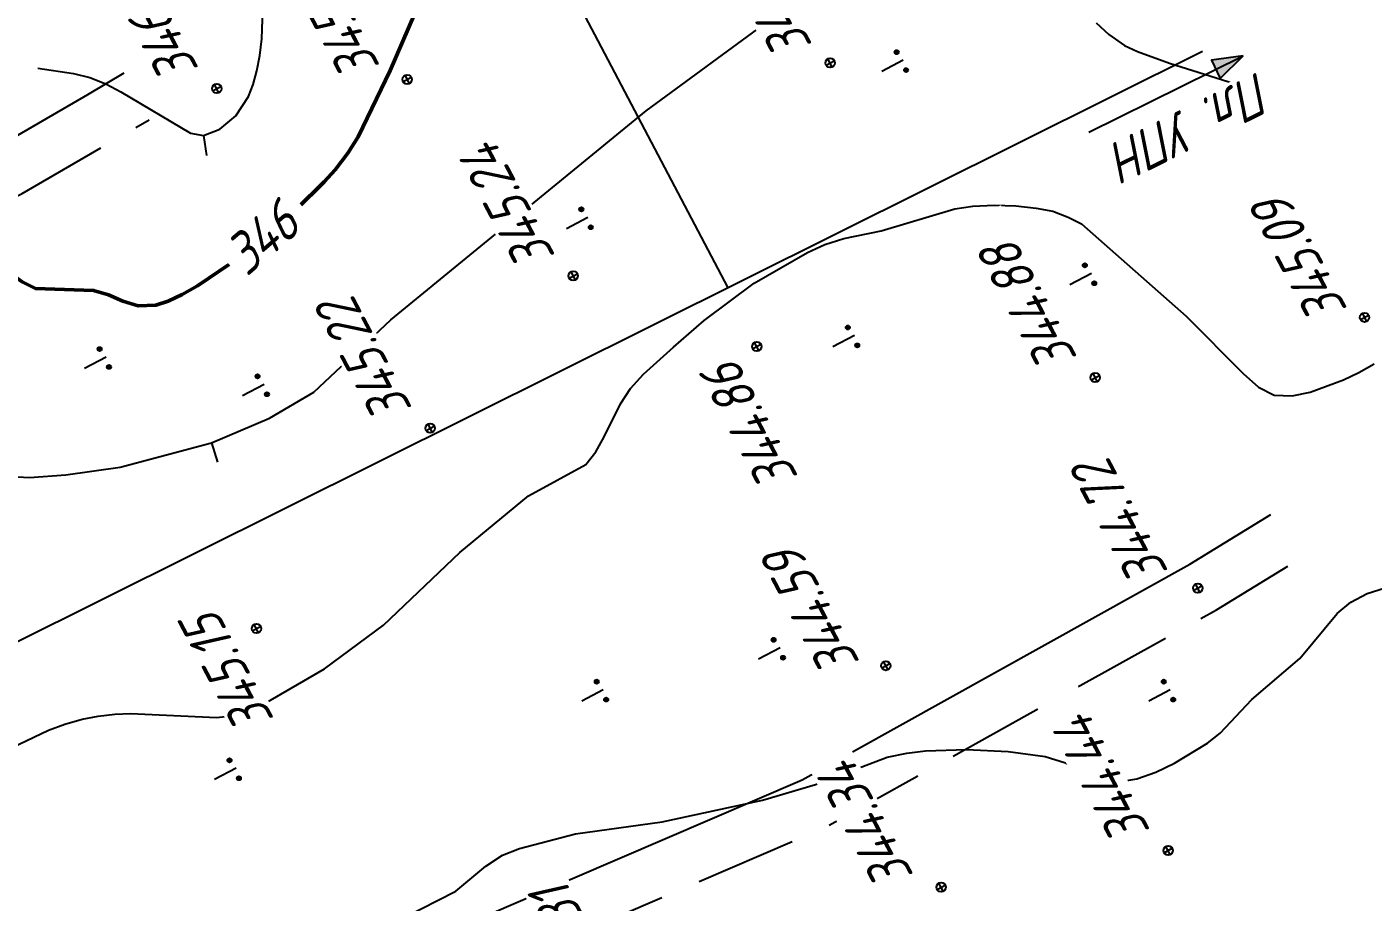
# Model space of a CAD drawing. Extents: x 1517488 to 1518012, y 2189588 to 2190112.
# Drawn here: x 1517756.4 to 1517822.9, y 2189951.8 to 2189995 of the extents above; entities that cross this region are included whole.
import ezdxf
from ezdxf.enums import TextEntityAlignment as Align

# ---------------------------------------------------------------- set-up
doc = ezdxf.new("R2010")
doc.units = 0
doc.linetypes.add('ИИDash_50_20', pattern=[7, 5, -2])
for name, color, linetype, lineweight in [('ИИ_ДОРОГА_025', 7, 'Continuous', 25), ('ИИ_ОТМЕТКА_025', 7, 'Continuous', 25), ('ИИ_РАЗМЕР_025', 7, 'Continuous', 25), ('ИИ_РЕЛЬЕФ_025', 34, 'Continuous', 25), ('ИИ_РЕЛЬЕФ_050', 34, 'Continuous', 50), ('ИИ_ТЕКСТ_025', 7, 'Continuous', 25), ('ИИ_ТРАССА_АД_025', 1, 'Continuous', 25), ('ИИ_УГОДЬЯ_025', 7, 'Continuous', 25)]:
    doc.layers.add(name, color=color, linetype=linetype, lineweight=lineweight)
doc.styles.add('VNIPISIMPLEXCUR', font='simplex.shx', dxfattribs={"width": 0.8, "oblique": 15})
doc.dimstyles.new('ИИ-1000-м-dm$2', dxfattribs={"dimtxt": 2.5, "dimasz": 2.5, "dimexe": 1.25, "dimexo": 0, "dimgap": 1, "dimtad": 2, "dimtoh": 1, "dimzin": 1, "dimdsep": 46, "dimtxsty": 'VNIPISIMPLEXCUR', "dimcen": 2.5, "dimaunit": 1, "dimazin": 0, "dimtfac": 1, "dimtmove": 1, "dimatfit": 2, "dimfxl": 1, "dimarcsym": 0})

# ---------------------------------------------------------------- blocks, each defined once
blk = doc.blocks.new('PICKET')
at = {"color": 0, "linetype": 'Continuous', "lineweight": 25}
for p, q in [((-0.23, 0), (0.23, 0)), ((0, 0.23), (0, -0.23))]:
    blk.add_line(p, q, dxfattribs=at)
blk.add_circle((0, 0), 0.23, dxfattribs=at)
at = {"color": 0, "linetype": 'Continuous', "style": 'VNIPISIMPLEXCUR', "oblique": 15, "width": 0.8}
blk.add_attdef('OTMETKA', (1.25, 0.3), '', height=2, dxfattribs=at)
at = {"color": 8, "linetype": 'Continuous', "style": 'VNIPISIMPLEXCUR', "oblique": 15, "width": 0.8, "flags": 1}
blk.add_attdef('NOMER', (1.25, -2.7), '', height=2, dxfattribs=at)
blk = doc.blocks.new('ИИ05407')
at = {"linetype": 'Continuous', "lineweight": 25}
h = blk.add_hatch(color=0, dxfattribs=at)
edge = h.paths.add_edge_path()
edge.add_arc((-0.5, 0.1), 0.1, 0, 360)
h = blk.add_hatch(color=0, dxfattribs=at)
edge = h.paths.add_edge_path()
edge.add_arc((0.5, 0.1), 0.1, 0, 360)
at = {"color": 0, "linetype": 'Continuous', "lineweight": 25}
blk.add_lwpolyline([(0, 0), (0, 1.2)], dxfattribs=at)
for centre in [(-0.5, 0.1), (0.5, 0.1)]:
    blk.add_circle(centre, 0.1, dxfattribs=at)
blk = doc.blocks.new('ИИ15008')
at = {"linetype": 'Continuous', "lineweight": 25}
blk.add_hatch(color=0, dxfattribs=at).paths.add_polyline_path([(0, 0), (1.5, -0.5), (1.5, 0.5)])
at = {"color": 0, "linetype": 'Continuous', "lineweight": 25}
blk.add_lwpolyline([(0, 0), (1.5, -0.5), (1.5, 0.5)], close=True, dxfattribs=at)
blk.add_lwpolyline([(8.5, 0), (0, 0)], dxfattribs=at)
blk = doc.blocks.new('ИИ053296')
at = {"color": 0, "linetype": 'Continuous', "lineweight": 25}
blk.add_lwpolyline([(0, 0), (1, 0)], dxfattribs=at)
blk = doc.blocks.new('*D23')
at = {"layer": 'Defpoints', "color": 0, "transparency": 16777216}
for p in [(1517814.441, 2189993.765), (1517707.086, 2189966.699), (1517724.752, 2189945.437), (1517583.525, 2189878.795), (1517834.42, 2189724.983)]:
    blk.add_point(p, dxfattribs=at)
at = {"layer": 'ИИ_РАЗМЕР_025', "color": 0, "lineweight": -2, "transparency": 16777216}
for p, q in [((1517724.44, 2189943.751), (1517731.324, 2189944.207)), ((1517731.324, 2189944.207), (1517734.849, 2189937.516))]:
    blk.add_line(p, q, dxfattribs=at)
blk.add_arc((1517718.097, 2189945.797), 6.664, 315.03946, 9.20858, dxfattribs=at)
at = {"layer": 'ИИ_РАЗМЕР_025', "color": 0, "transparency": 16777216}
for points in [[(1517724.359, 2189946.761), (1517724.993, 2189946.966), (1517724.063, 2189948.767)], [(1517723.011, 2189940.82), (1517722.615, 2189941.356), (1517721.204, 2189939.901)]]:
    blk.add_solid(points, dxfattribs=at)
at = {"layer": 'ИИ_РАЗМЕР_025', "color": 0, "transparency": 16777216, "insert": (1517731.707, 2189939.852), "char_height": 2, "attachment_point": 5, "rotation": 117.7798, "style": 'VNIPISIMPLEXCUR'}
blk.add_mtext("88°41'", dxfattribs=at)
blk = doc.blocks.new('*D24')
at = {"layer": 'Defpoints', "color": 0, "transparency": 16777216}
for p in [(1517814.441, 2189993.765), (1517687.048, 2189924.909), (1517697, 2189900), (1517583.525, 2189878.795), (1517720.64, 2189855.08)]:
    blk.add_point(p, dxfattribs=at)
at = {"layer": 'ИИ_РАЗМЕР_025', "color": 0, "lineweight": -2, "transparency": 16777216}
for p, q in [((1517687.671, 2189926.226), (1517697.747, 2189927.842)), ((1517697.747, 2189927.842), (1517701.414, 2189920.882)), ((1517697, 2189900), (1517684.337, 2189924.061))]:
    blk.add_line(p, q, dxfattribs=at)
blk.add_arc((1517682.283, 2189927.965), 5.662, 318.10359, 6.12109, dxfattribs=at)
at = {"layer": 'ИИ_РАЗМЕР_025', "color": 0, "transparency": 16777216}
for points in [[(1517687.592, 2189928.475), (1517688.232, 2189928.662), (1517687.351, 2189930.489)], [(1517686.702, 2189923.922), (1517686.292, 2189924.447), (1517684.919, 2189922.955)]]:
    blk.add_solid(points, dxfattribs=at)
at = {"layer": 'ИИ_РАЗМЕР_025', "color": 0, "transparency": 16777216, "insert": (1517698.201, 2189923.353), "char_height": 2, "attachment_point": 5, "rotation": 117.7798, "style": 'VNIPISIMPLEXCUR'}
blk.add_mtext("88°43'", dxfattribs=at)

msp = doc.modelspace()

# ---------------------------------------------------------------- linework, layer by layer
at = {"layer": 'ИИ_ДОРОГА_025', "flags": 128}
for points in [[(1517737.667, 2189982.808), (1517738.591, 2189983.088), (1517744.779, 2189984.92), (1517748.501, 2189986.2), (1517751.89, 2189987.583), (1517753.443, 2189988.305), (1517754.91, 2189989.051), (1517759.401, 2189991.646), (1517761.195, 2189992.72)], [(1517691.338, 2189915.047), (1517721.243, 2189926.069), (1517751.751, 2189939.408), (1517794.67, 2189957.828), (1517813.816, 2189968.465), (1517817.812, 2189970.917)]]:
    msp.add_lwpolyline(points, dxfattribs=at)
at = {"layer": 'ИИ_ДОРОГА_025', "linetype": 'ИИDash_50_20', "flags": 128}
for points in [[(1517735.922, 2189979.563), (1517739.337, 2189980.598), (1517745.571, 2189982.442), (1517749.416, 2189983.765), (1517752.93, 2189985.199), (1517754.581, 2189985.967), (1517756.151, 2189986.765), (1517760.721, 2189989.406), (1517762.418, 2189990.399)], [(1517692.57, 2189912.73), (1517722.215, 2189923.655), (1517752.785, 2189937.022), (1517795.817, 2189955.491), (1517815.128, 2189966.219), (1517819.027, 2189968.612)]]:
    msp.add_lwpolyline(points, dxfattribs=at)
at = {"layer": 'ИИ_РЕЛЬЕФ_025'}
for points, elevation in [([(1517756.923, 2189992.952), (1517758.689, 2189992.685), (1517759.499, 2189992.491), (1517760.288, 2189992.167), (1517761.027, 2189991.781), (1517764.463, 2189989.748), (1517765.111, 2189989.624), (1517765.908, 2189989.931), (1517766.698, 2189990.594), (1517767.323, 2189991.551), (1517767.554, 2189992.147), (1517767.741, 2189992.821), (1517767.885, 2189993.572), (1517767.986, 2189994.402), (1517768.057, 2189996.293), (1517767.954, 2189998.496), (1517767.678, 2190001.01)], 346.5), ([(1517755.617, 2189972.801), (1517756.523, 2189972.755), (1517758.316, 2189972.88), (1517761.001, 2189973.26), (1517765.498, 2189974.462), (1517768.375, 2189975.673), (1517770.55, 2189976.955), (1517774.351, 2189980.527), (1517786.973, 2189990.835), (1517793.205, 2189995.422)], 345.5), ([(1517809.192, 2189995.183), (1517809.809, 2189994.615), (1517810.579, 2189994.07), (1517811.232, 2189993.765), (1517812.802, 2189993.196), (1517816.257, 2189992.103), (1517817.25, 2189991.967)], 345.5), ([(1517753.81, 2189958.55), (1517757.448, 2189960.271), (1517758.262, 2189960.576), (1517759.12, 2189960.818), (1517759.909, 2189960.97), (1517760.737, 2189961.064), (1517761.509, 2189961.095), (1517765.771, 2189960.906), (1517766.73, 2189961.02), (1517767.55, 2189961.313), (1517768.413, 2189961.751), (1517771.076, 2189963.312), (1517773.994, 2189965.455), (1517777.764, 2189969.051), (1517781.149, 2189971.836), (1517783.983, 2189973.382), (1517784.48, 2189974.008), (1517784.894, 2189974.761), (1517785.693, 2189976.389), (1517786.19, 2189977.136), (1517786.834, 2189977.85), (1517788.312, 2189979.182), (1517789.833, 2189980.493), (1517792.298, 2189982.332), (1517794.927, 2189983.857), (1517795.782, 2189984.251), (1517796.724, 2189984.542), (1517798.572, 2189984.928), (1517802.205, 2189986.002), (1517803.094, 2189986.145), (1517804.148, 2189986.194), (1517805.219, 2189986.154), (1517806.218, 2189986.045), (1517807.052, 2189985.888), (1517807.808, 2189985.602), (1517808.455, 2189985.271), (1517813.63, 2189980.716), (1517816.438, 2189977.876), (1517817.198, 2189977.204), (1517817.975, 2189976.803), (1517818.857, 2189976.777), (1517819.753, 2189976.956), (1517821.405, 2189977.574), (1517822.147, 2189977.931), (1517822.906, 2189978.357)], 345), ([(1517772.402, 2189949.697), (1517777.569, 2189952.33), (1517779.048, 2189953.575), (1517779.878, 2189954.109), (1517780.706, 2189954.445), (1517783.485, 2189955.165), (1517787.758, 2189955.751), (1517792.712, 2189956.83), (1517795.329, 2189957.598), (1517798.872, 2189958.94), (1517799.845, 2189959.151), (1517800.758, 2189959.258), (1517802.781, 2189959.323), (1517804.841, 2189959.22), (1517806.67, 2189958.983), (1517807.667, 2189958.671), (1517808.557, 2189958.238), (1517809.418, 2189957.892), (1517810.315, 2189957.725), (1517811.196, 2189957.871), (1517812.124, 2189958.199), (1517813.048, 2189958.645), (1517814.678, 2189959.638), (1517815.309, 2189960.138), (1517816.871, 2189961.791), (1517819.24, 2189963.823), (1517821.092, 2189966.037), (1517821.764, 2189966.593), (1517822.559, 2189967.018), (1517823.403, 2189967.285)], 344.5)]:
    msp.add_lwpolyline(points, dxfattribs=dict(at, elevation=elevation))
at = {"layer": 'ИИ_РЕЛЬЕФ_050', "elevation": 346}
msp.add_lwpolyline([(1517747.97, 2189988.236), (1517748.269, 2189988.033), (1517750.44, 2189986.164), (1517753.57, 2189984.49), (1517755.505, 2189982.86), (1517756.156, 2189982.396), (1517756.816, 2189982.073), (1517759.678, 2189981.982), (1517760.411, 2189981.768), (1517761.128, 2189981.453), (1517761.89, 2189981.219), (1517762.76, 2189981.249), (1517763.364, 2189981.449), (1517764.052, 2189981.772), (1517764.806, 2189982.2), (1517766.439, 2189983.304), (1517768.121, 2189984.622), (1517769.711, 2189986.014), (1517771.065, 2189987.341), (1517771.61, 2189987.936), (1517772.238, 2189988.748), (1517772.74, 2189989.563), (1517774.324, 2189992.835), (1517775.525, 2189995.614)], dxfattribs=at)
at = {"layer": 'ИИ_ТЕКСТ_025'}
msp.add_lwpolyline([(1517791.02, 2189982.105), (1517737.733, 2190083.26)], dxfattribs=at)
at = {"layer": 'ИИ_ТРАССА_АД_025'}
msp.add_lwpolyline([(1517814.441, 2189993.765), (1517583.525, 2189878.795)], dxfattribs=at)

# ---------------------------------------------------------------- block references
at = {"layer": 'ИИ_РЕЛЬЕФ_025'}
for p, rotation in [((1517765.111, 2189989.624, 346.5), 278.5780757482047), ((1517765.498, 2189974.462, 345.5), 287.4692741559177)]:
    msp.add_blockref('ИИ053296', p, dxfattribs=dict(at, rotation=rotation))
at = {"layer": 'ИИ_ТЕКСТ_025', "rotation": 206.2663888888889}
msp.add_blockref('ИИ15008', (1517816.44, 2189993.551), dxfattribs=at)
at = {"layer": 'ИИ_УГОДЬЯ_025', "rotation": 117.7797222222222}
for p in [(1517799.657, 2189993.34), (1517784.087, 2189985.586), (1517808.948, 2189982.822), (1517797.246, 2189979.755), (1517760.299, 2189978.691), (1517768.099, 2189977.344), (1517793.581, 2189964.341), (1517784.845, 2189962.276), (1517812.845, 2189962.276), (1517766.715, 2189958.395)]:
    msp.add_blockref('ИИ05407', p, dxfattribs=at)

# ---------------------------------------------------------------- next in the draw order: wipeouts: each hides what was drawn before it
at = {"lineweight": 0}
for points, layer in [([(1517795.348, 2189994.11), (1517791.642, 2190001.145), (1517789.624, 2190000.082), (1517793.331, 2189993.047)], 'ИИ_ОТМЕТКА_025'), ([(1517765.054, 2189992.938), (1517761.16, 2190000.331), (1517759.142, 2189999.269), (1517763.037, 2189991.875)], 'ИИ_ОТМЕТКА_025'), ([(1517774.002, 2189993.065), (1517770.108, 2190000.458), (1517768.09, 2189999.395), (1517771.985, 2189992.002)], 'ИИ_ОТМЕТКА_025'), ([(1517782.658, 2189983.697), (1517778.763, 2189991.091), (1517776.746, 2189990.028), (1517780.641, 2189982.634)], 'ИИ_ОТМЕТКА_025'), ([(1517794.651, 2189972.803), (1517790.731, 2189980.242), (1517788.714, 2189979.18), (1517792.633, 2189971.74)], 'ИИ_ОТМЕТКА_025'), ([(1517812.924, 2189968.126), (1517808.982, 2189975.61), (1517806.964, 2189974.548), (1517810.907, 2189967.063)], 'ИИ_ОТМЕТКА_025'), ([(1517797.691, 2189963.652), (1517793.772, 2189971.092), (1517791.754, 2189970.029), (1517795.673, 2189962.59)], 'ИИ_ОТМЕТКА_025'), ([(1517768.771, 2189960.84), (1517764.958, 2189968.077), (1517762.941, 2189967.015), (1517766.753, 2189959.777)], 'ИИ_ОТМЕТКА_025'), ([(1517812.034, 2189955.338), (1517808.139, 2189962.731), (1517806.122, 2189961.668), (1517810.016, 2189954.275)], 'ИИ_ОТМЕТКА_025'), ([(1517800.352, 2189953.131), (1517796.457, 2189960.524), (1517794.44, 2189959.461), (1517798.335, 2189952.068)], 'ИИ_ОТМЕТКА_025'), ([(1517786.017, 2189947.435), (1517782.311, 2189954.47), (1517780.294, 2189953.408), (1517784, 2189946.372)], 'ИИ_ОТМЕТКА_025'), ([(1517767.148, 2189982.362), (1517770.642, 2189985.352), (1517769.159, 2189987.085), (1517765.665, 2189984.094)], 'ИИ_РЕЛЬЕФ_025'), ([(1517817.037, 2189992.879), (1517808.039, 2189988.438), (1517809.048, 2189986.394), (1517818.046, 2189990.835)], 'ИИ_ТЕКСТ_025')]:
    msp.add_wipeout(points, dxfattribs=at).dxf.layer = layer

# ---------------------------------------------------------------- next in the draw order: block references
at = {"layer": 'ИИ_ОТМЕТКА_025'}
ref = msp.add_blockref('PICKET', (1517796.05, 2189993.206, 345.31), dxfattribs=dict(at, rotation=117.7797222222222))
ref.add_attrib('OTMETKA', '345.31', (1517795.206, 2189994.078, 345.31), dxfattribs={"layer": '0', "color": 0, "height": 2, "rotation": 117.77972, "style": 'VNIPISIMPLEXCUR', "oblique": 15, "width": 0.8})
at = {"layer": 'ИИ_ОТМЕТКА_025', "rotation": 117.7797222222222}
msp.add_blockref('PICKET', (1517765.761, 2189991.94, 346.64), dxfattribs=at).add_auto_attribs({'OTMETKA': '346.64'})
at = {"layer": 'ИИ_ОТМЕТКА_025'}
ref = msp.add_blockref('PICKET', (1517775.168, 2189992.393, 345.94), dxfattribs=dict(at, rotation=117.7797222222222))
ref.add_attrib('OTMETKA', '345.94', (1517773.861, 2189993.033, 345.94), dxfattribs={"layer": '0', "color": 0, "height": 2, "rotation": 117.77972, "style": 'VNIPISIMPLEXCUR', "oblique": 15, "width": 0.8})
ref = msp.add_blockref('PICKET', (1517783.365, 2189982.699, 345.24), dxfattribs=dict(at, rotation=117.7797222222222))
ref.add_attrib('OTMETKA', '345.24', (1517782.517, 2189983.665, 345.24), dxfattribs={"layer": '0', "color": 0, "height": 2, "rotation": 117.77972, "style": 'VNIPISIMPLEXCUR', "oblique": 15, "width": 0.8})
ref = msp.add_blockref('PICKET', (1517792.425, 2189979.212, 344.86), dxfattribs=dict(at, rotation=117.7797222222222))
ref.add_attrib('OTMETKA', '344.86', (1517794.509, 2189972.771, 344.86), dxfattribs={"layer": '0', "color": 0, "height": 2, "rotation": 117.77972, "style": 'VNIPISIMPLEXCUR', "oblique": 15, "width": 0.8})
ref = msp.add_blockref('PICKET', (1517814.204, 2189967.29, 344.72), dxfattribs=dict(at, rotation=117.7797222222222))
ref.add_attrib('OTMETKA', '344.72', (1517812.783, 2189968.094, 344.72), dxfattribs={"layer": '0', "color": 0, "height": 2, "rotation": 117.77972, "style": 'VNIPISIMPLEXCUR', "oblique": 15, "width": 0.8})
ref = msp.add_blockref('PICKET', (1517798.8, 2189963.46, 344.59), dxfattribs=dict(at, rotation=117.7797222222222))
ref.add_attrib('OTMETKA', '344.59', (1517797.549, 2189963.621, 344.59), dxfattribs={"layer": '0', "color": 0, "height": 2, "rotation": 117.77972, "style": 'VNIPISIMPLEXCUR', "oblique": 15, "width": 0.8})
ref = msp.add_blockref('PICKET', (1517767.72, 2189965.29, 345.15), dxfattribs=dict(at, rotation=117.7797222222222))
ref.add_attrib('OTMETKA', '345.15', (1517768.629, 2189960.808, 345.15), dxfattribs={"layer": '0', "color": 0, "height": 2, "rotation": 117.77972, "style": 'VNIPISIMPLEXCUR', "oblique": 15, "width": 0.8})
ref = msp.add_blockref('PICKET', (1517812.74, 2189954.34, 344.44), dxfattribs=dict(at, rotation=117.7797222222222))
ref.add_attrib('OTMETKA', '344.44', (1517811.892, 2189955.306, 344.44), dxfattribs={"layer": '0', "color": 0, "height": 2, "rotation": 117.77972, "style": 'VNIPISIMPLEXCUR', "oblique": 15, "width": 0.8})
ref = msp.add_blockref('PICKET', (1517801.53, 2189952.53, 344.34), dxfattribs=dict(at, rotation=117.7797222222222))
ref.add_attrib('OTMETKA', '344.34', (1517800.211, 2189953.099, 344.34), dxfattribs={"layer": '0', "color": 0, "height": 2, "rotation": 117.77972, "style": 'VNIPISIMPLEXCUR', "oblique": 15, "width": 0.8})
ref = msp.add_blockref('PICKET', (1517786.69, 2189948.85, 344.31), dxfattribs=dict(at, rotation=117.7797222222222))
ref.add_attrib('OTMETKA', '344.31', (1517785.876, 2189947.403, 344.31), dxfattribs={"layer": '0', "color": 0, "height": 2, "rotation": 117.77972, "style": 'VNIPISIMPLEXCUR', "oblique": 15, "width": 0.8})

# ---------------------------------------------------------------- next in the draw order: wipeouts: each hides what was drawn before it
at = {"lineweight": 0}
for points, layer in [([(1517775.595, 2189976.177), (1517771.652, 2189983.661), (1517769.635, 2189982.599), (1517773.577, 2189975.114)], 'ИИ_ОТМЕТКА_025'), ([(1517817.037, 2189992.879), (1517808.039, 2189988.438), (1517809.048, 2189986.394), (1517818.046, 2189990.835)], 'ИИ_ТЕКСТ_025')]:
    msp.add_wipeout(points, dxfattribs=at).dxf.layer = layer

# ---------------------------------------------------------------- next in the draw order: block references
at = {"layer": 'ИИ_ОТМЕТКА_025'}
ref = msp.add_blockref('PICKET', (1517776.301, 2189975.179, 345.22), dxfattribs=dict(at, rotation=117.7797222222222))
ref.add_attrib('OTMETKA', '345.22', (1517775.453, 2189976.145, 345.22), dxfattribs={"layer": '0', "color": 0, "height": 2, "rotation": 117.77972, "style": 'VNIPISIMPLEXCUR', "oblique": 15, "width": 0.8})

# ---------------------------------------------------------------- next in the draw order: texts
at = {"layer": 'ИИ_РЕЛЬЕФ_025', "style": 'VNIPISIMPLEXCUR', "oblique": 15, "width": 0.8}
msp.add_text('346', height=2, rotation=40.55656, dxfattribs=at).set_placement((1517767.969, 2189984.566, 344), align=Align.MIDDLE)

# ---------------------------------------------------------------- next in the draw order: wipeouts: each hides what was drawn before it
at = {"lineweight": 0}
for points in [[(1517821.771, 2189981.07), (1517817.852, 2189988.509), (1517815.835, 2189987.447), (1517819.754, 2189980.007)], [(1517808.434, 2189978.678), (1517804.479, 2189986.185), (1517802.462, 2189985.122), (1517806.416, 2189977.615)]]:
    msp.add_wipeout(points, dxfattribs=at).dxf.layer = 'ИИ_ОТМЕТКА_025'

# ---------------------------------------------------------------- next in the draw order: block references
at = {"layer": 'ИИ_ОТМЕТКА_025'}
ref = msp.add_blockref('PICKET', (1517822.44, 2189980.65, 345.09), dxfattribs=dict(at, rotation=117.7797222222222))
ref.add_attrib('OTMETKA', '345.09', (1517821.63, 2189981.038, 345.09), dxfattribs={"layer": '0', "color": 0, "height": 2, "rotation": 117.77972, "style": 'VNIPISIMPLEXCUR', "oblique": 15, "width": 0.8})
ref = msp.add_blockref('PICKET', (1517809.14, 2189977.68, 344.88), dxfattribs=dict(at, rotation=117.7797222222222))
ref.add_attrib('OTMETKA', '344.88', (1517808.292, 2189978.646, 344.88), dxfattribs={"layer": '0', "color": 0, "height": 2, "rotation": 117.77972, "style": 'VNIPISIMPLEXCUR', "oblique": 15, "width": 0.8})

# ---------------------------------------------------------------- next in the draw order: texts
at = {"layer": 'ИИ_ТЕКСТ_025', "style": 'VNIPISIMPLEXCUR', "oblique": 15, "width": 0.8}
msp.add_text('Пл. УПН', height=2, rotation=206.26639, dxfattribs=at).set_placement((1517817.247, 2189992.827))

# ---------------------------------------------------------------- next in the draw order: dimensions: what is measured, and where the dimension line sits
at = {"layer": 'ИИ_РАЗМЕР_025'}
for base, line2, picture, middle in [((1517724.752, 2189945.437), ((1517834.42, 2189724.983), (1517707.086, 2189966.699)), '*D23', (1517731.707, 2189939.852)), ((1517687.048, 2189924.909), ((1517720.64, 2189855.08), (1517697, 2189900)), '*D24', (1517698.201, 2189923.353))]:
    dim = msp.add_angular_dim_2l(base=base, line1=((1517814.441, 2189993.765), (1517583.525, 2189878.795)), line2=line2, dimstyle='ИИ-1000-м-dm$2', override={"dimtxt": 2, "dimasz": 2, "dimgap": 0.5}, dxfattribs=at)
    dim.commit()
    dim.dimension.update_dxf_attribs({"geometry": picture, "text_midpoint": middle, "dimtype": 162})

doc.saveas('drawing.dxf')
